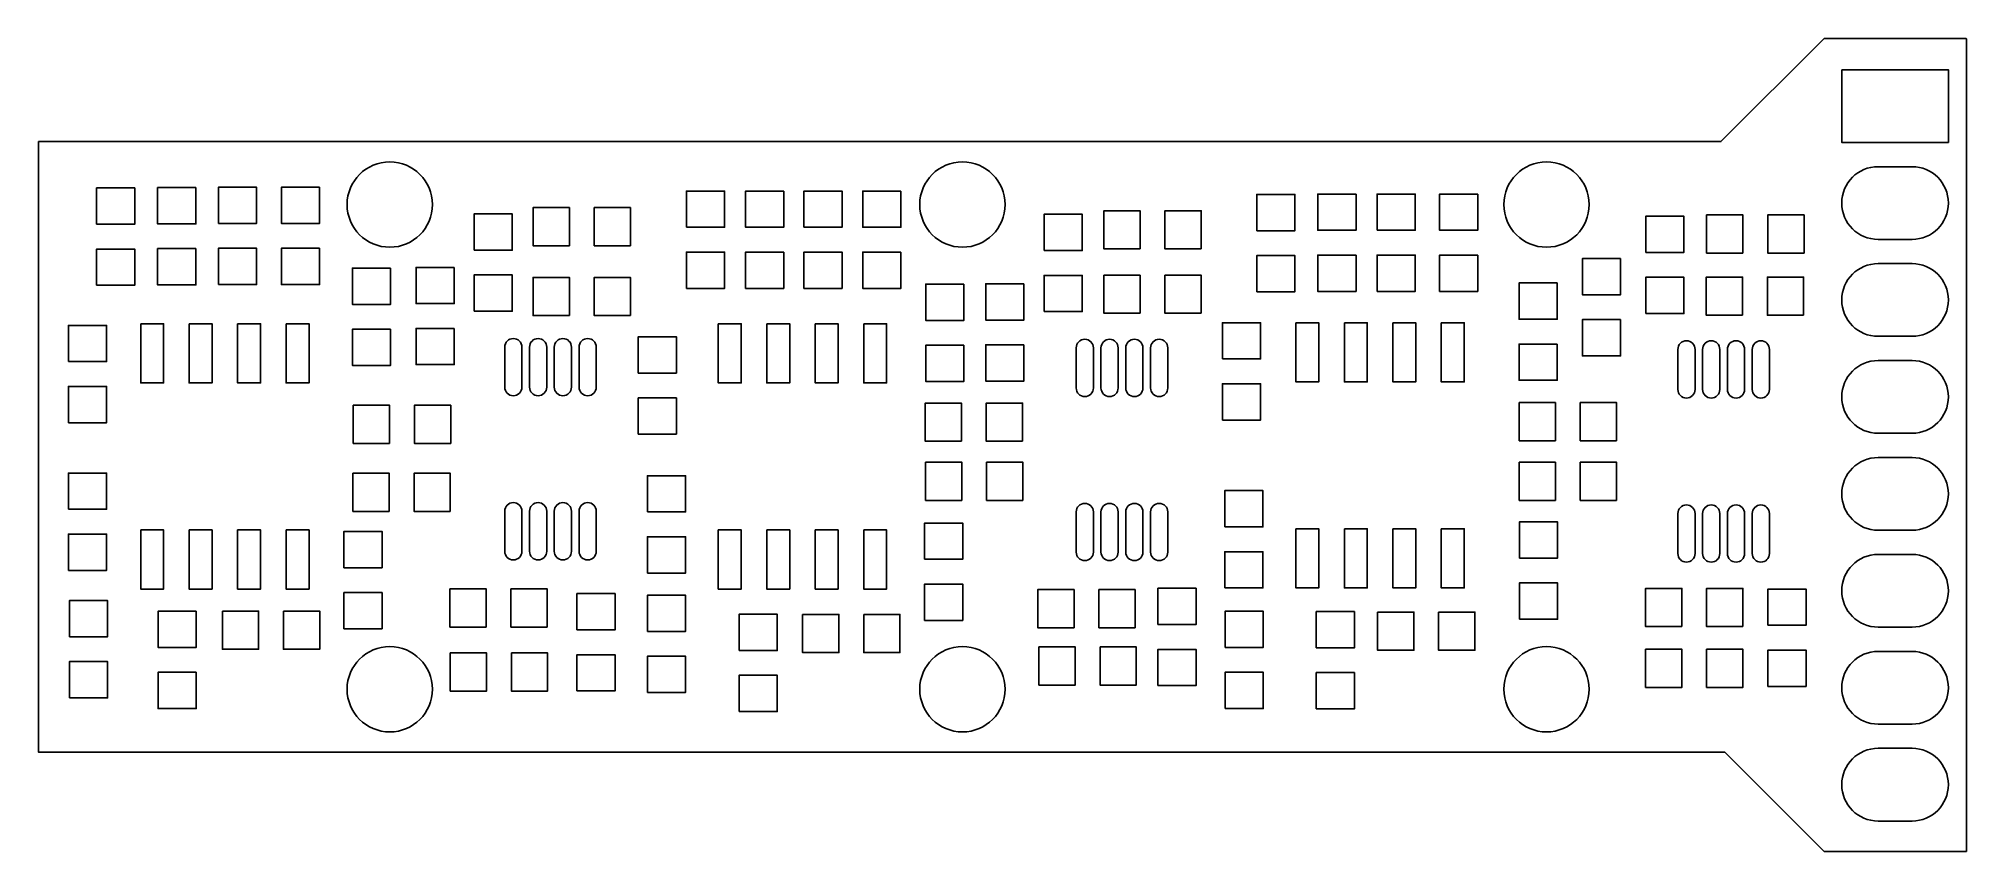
# Model space of a CAD drawing. Extents: x -50.5 to 0, y -18.6 to 2.7.
import ezdxf

# ---------------------------------------------------------------- set-up
doc = ezdxf.new("R2010")
doc.units = 0
doc.layers.add('BG_DESIGN_OUTLINE', color=85, linetype='CONTINUOUS')
doc.layers.add('PIN_TOP', color=80, linetype='CONTINUOUS')

msp = doc.modelspace()

# ---------------------------------------------------------------- linework, layer by layer
at = {"layer": 'BG_DESIGN_OUTLINE'}
msp.add_lwpolyline([(0, -11.02), (0, 0), (0, 2.69), (-0.01, 2.7), (-3.73, 2.7), (-6.43, 0), (-25, 0), (-35.5, 0), (-50.5, 0), (-50.5, -16), (-35.5, -16), (-6.33, -16), (-3.73, -18.6), (0, -18.6), (0, -16)], close=True, dxfattribs=at)
at = {"layer": 'PIN_TOP'}
for points in [[(-3.267, 1.8825), (-0.473, 1.8825), (-0.473, -0.0225), (-3.267, -0.0225)], [(-48.98, -2.165), (-48.98, -1.215), (-47.98, -1.215), (-47.98, -2.165)], [(-46.38, -1.205), (-46.38, -2.155), (-47.38, -2.155), (-47.38, -1.205)], [(-45.79, -2.145), (-45.79, -1.195), (-44.79, -1.195), (-44.79, -2.145)], [(-43.14, -1.195), (-43.14, -2.145), (-44.14, -2.145), (-44.14, -1.195)], [(-33.53, -2.245), (-33.53, -1.295), (-32.53, -1.295), (-32.53, -2.245)], [(-30.98, -1.295), (-30.98, -2.245), (-31.98, -2.245), (-31.98, -1.295)], [(-30.45, -2.245), (-30.45, -1.295), (-29.45, -1.295), (-29.45, -2.245)], [(-27.91, -1.295), (-27.91, -2.245), (-28.91, -2.245), (-28.91, -1.295)], [(-18.59, -2.335), (-18.59, -1.385), (-17.59, -1.385), (-17.59, -2.335)], [(-15.99, -1.375), (-15.99, -2.325), (-16.99, -2.325), (-16.99, -1.375)], [(-15.44, -2.325), (-15.44, -1.375), (-14.44, -1.375), (-14.44, -2.325)], [(-12.8, -1.375), (-12.8, -2.325), (-13.8, -2.325), (-13.8, -1.375)], [(-39.09, -2.845), (-39.09, -1.895), (-38.09, -1.895), (-38.09, -2.845)], [(-36.595, -2.73), (-37.545, -2.73), (-37.545, -1.73), (-36.595, -1.73)], [(-34.995, -2.73), (-35.945, -2.73), (-35.945, -1.73), (-34.995, -1.73)], [(-24.16, -2.855), (-24.16, -1.905), (-23.16, -1.905), (-23.16, -2.855)], [(-21.645, -2.81), (-22.595, -2.81), (-22.595, -1.81), (-21.645, -1.81)], [(-20.045, -2.81), (-20.995, -2.81), (-20.995, -1.81), (-20.045, -1.81)], [(-8.4, -2.905), (-8.4, -1.955), (-7.4, -1.955), (-7.4, -2.905)], [(-5.855, -2.92), (-6.805, -2.92), (-6.805, -1.92), (-5.855, -1.92)], [(-4.255, -2.92), (-5.205, -2.92), (-5.205, -1.92), (-4.255, -1.92)], [(-48.98, -3.765), (-48.98, -2.815), (-47.98, -2.815), (-47.98, -3.765)], [(-46.38, -2.805), (-46.38, -3.755), (-47.38, -3.755), (-47.38, -2.805)], [(-45.79, -3.745), (-45.79, -2.795), (-44.79, -2.795), (-44.79, -3.745)], [(-43.14, -2.795), (-43.14, -3.745), (-44.14, -3.745), (-44.14, -2.795)], [(-33.53, -3.845), (-33.53, -2.895), (-32.53, -2.895), (-32.53, -3.845)], [(-30.98, -2.895), (-30.98, -3.845), (-31.98, -3.845), (-31.98, -2.895)], [(-30.45, -3.845), (-30.45, -2.895), (-29.45, -2.895), (-29.45, -3.845)], [(-27.91, -2.895), (-27.91, -3.845), (-28.91, -3.845), (-28.91, -2.895)], [(-18.59, -3.935), (-18.59, -2.985), (-17.59, -2.985), (-17.59, -3.935)], [(-15.99, -2.975), (-15.99, -3.925), (-16.99, -3.925), (-16.99, -2.975)], [(-15.44, -3.925), (-15.44, -2.975), (-14.44, -2.975), (-14.44, -3.925)], [(-12.8, -2.975), (-12.8, -3.925), (-13.8, -3.925), (-13.8, -2.975)], [(-41.28, -3.315), (-41.28, -4.265), (-42.28, -4.265), (-42.28, -3.315)], [(-39.61, -3.295), (-39.61, -4.245), (-40.61, -4.245), (-40.61, -3.295)], [(-39.09, -4.445), (-39.09, -3.495), (-38.09, -3.495), (-38.09, -4.445)], [(-24.16, -4.455), (-24.16, -3.505), (-23.16, -3.505), (-23.16, -4.455)], [(-21.645, -4.5), (-22.595, -4.5), (-22.595, -3.5), (-21.645, -3.5)], [(-20.045, -4.5), (-20.995, -4.5), (-20.995, -3.5), (-20.045, -3.5)], [(-9.06, -3.065), (-9.06, -4.015), (-10.06, -4.015), (-10.06, -3.065)], [(-36.595, -4.56), (-37.545, -4.56), (-37.545, -3.56), (-36.595, -3.56)], [(-34.995, -4.56), (-35.945, -4.56), (-35.945, -3.56), (-34.995, -3.56)], [(-26.26, -3.735), (-26.26, -4.685), (-27.26, -4.685), (-27.26, -3.735)], [(-24.69, -3.725), (-24.69, -4.675), (-25.69, -4.675), (-25.69, -3.725)], [(-10.72, -3.705), (-10.72, -4.655), (-11.72, -4.655), (-11.72, -3.705)], [(-8.4, -4.505), (-8.4, -3.555), (-7.4, -3.555), (-7.4, -4.505)], [(-5.865, -4.55), (-6.815, -4.55), (-6.815, -3.55), (-5.865, -3.55)], [(-4.265, -4.55), (-5.215, -4.55), (-5.215, -3.55), (-4.265, -3.55)], [(-49.72, -5.765), (-49.72, -4.815), (-48.72, -4.815), (-48.72, -5.765)], [(-47.825, -4.775), (-47.225, -4.775), (-47.225, -6.325), (-47.825, -6.325)], [(-46.555, -4.775), (-45.955, -4.775), (-45.955, -6.325), (-46.555, -6.325)], [(-45.285, -4.775), (-44.685, -4.775), (-44.685, -6.325), (-45.285, -6.325)], [(-44.015, -4.775), (-43.415, -4.775), (-43.415, -6.325), (-44.015, -6.325)], [(-41.28, -4.915), (-41.28, -5.865), (-42.28, -5.865), (-42.28, -4.915)], [(-39.61, -4.895), (-39.61, -5.845), (-40.61, -5.845), (-40.61, -4.895)], [(-32.695, -4.775), (-32.095, -4.775), (-32.095, -6.325), (-32.695, -6.325)], [(-31.425, -4.775), (-30.825, -4.775), (-30.825, -6.325), (-31.425, -6.325)], [(-30.155, -4.775), (-29.555, -4.775), (-29.555, -6.325), (-30.155, -6.325)], [(-28.885, -4.775), (-28.285, -4.775), (-28.285, -6.325), (-28.885, -6.325)], [(-19.49, -5.695), (-19.49, -4.745), (-18.49, -4.745), (-18.49, -5.695)], [(-17.565, -4.745), (-16.965, -4.745), (-16.965, -6.295), (-17.565, -6.295)], [(-16.295, -4.745), (-15.695, -4.745), (-15.695, -6.295), (-16.295, -6.295)], [(-15.025, -4.745), (-14.425, -4.745), (-14.425, -6.295), (-15.025, -6.295)], [(-13.755, -4.745), (-13.155, -4.745), (-13.155, -6.295), (-13.755, -6.295)], [(-9.06, -4.665), (-9.06, -5.615), (-10.06, -5.615), (-10.06, -4.665)], [(-34.79, -6.065), (-34.79, -5.115), (-33.79, -5.115), (-33.79, -6.065)], [(-26.26, -5.335), (-26.26, -6.285), (-27.26, -6.285), (-27.26, -5.335)], [(-24.69, -5.325), (-24.69, -6.275), (-25.69, -6.275), (-25.69, -5.325)], [(-10.72, -5.305), (-10.72, -6.255), (-11.72, -6.255), (-11.72, -5.305)], [(-49.72, -7.365), (-49.72, -6.415), (-48.72, -6.415), (-48.72, -7.365)], [(-19.49, -7.295), (-19.49, -6.345), (-18.49, -6.345), (-18.49, -7.295)], [(-41.305, -7.91), (-42.255, -7.91), (-42.255, -6.91), (-41.305, -6.91)], [(-39.705, -7.91), (-40.655, -7.91), (-40.655, -6.91), (-39.705, -6.91)], [(-34.79, -7.665), (-34.79, -6.715), (-33.79, -6.715), (-33.79, -7.665)], [(-26.325, -7.85), (-27.275, -7.85), (-27.275, -6.85), (-26.325, -6.85)], [(-24.725, -7.85), (-25.675, -7.85), (-25.675, -6.85), (-24.725, -6.85)], [(-10.765, -7.84), (-11.715, -7.84), (-11.715, -6.84), (-10.765, -6.84)], [(-9.165, -7.84), (-10.115, -7.84), (-10.115, -6.84), (-9.165, -6.84)], [(-26.315, -9.4), (-27.265, -9.4), (-27.265, -8.4), (-26.315, -8.4)], [(-24.715, -9.4), (-25.665, -9.4), (-25.665, -8.4), (-24.715, -8.4)], [(-10.765, -9.4), (-11.715, -9.4), (-11.715, -8.4), (-10.765, -8.4)], [(-9.165, -9.4), (-10.115, -9.4), (-10.115, -8.4), (-9.165, -8.4)], [(-49.72, -9.635), (-49.72, -8.685), (-48.72, -8.685), (-48.72, -9.635)], [(-41.315, -9.69), (-42.265, -9.69), (-42.265, -8.69), (-41.315, -8.69)], [(-39.715, -9.69), (-40.665, -9.69), (-40.665, -8.69), (-39.715, -8.69)], [(-34.55, -9.705), (-34.55, -8.755), (-33.55, -8.755), (-33.55, -9.705)], [(-19.43, -10.095), (-19.43, -9.145), (-18.43, -9.145), (-18.43, -10.095)], [(-27.29, -10.945), (-27.29, -9.995), (-26.29, -9.995), (-26.29, -10.945)], [(-11.71, -10.915), (-11.71, -9.965), (-10.71, -9.965), (-10.71, -10.915)], [(-49.72, -11.235), (-49.72, -10.285), (-48.72, -10.285), (-48.72, -11.235)], [(-47.825, -10.175), (-47.225, -10.175), (-47.225, -11.725), (-47.825, -11.725)], [(-46.555, -10.175), (-45.955, -10.175), (-45.955, -11.725), (-46.555, -11.725)], [(-45.285, -10.175), (-44.685, -10.175), (-44.685, -11.725), (-45.285, -11.725)], [(-44.015, -10.175), (-43.415, -10.175), (-43.415, -11.725), (-44.015, -11.725)], [(-42.5, -11.165), (-42.5, -10.215), (-41.5, -10.215), (-41.5, -11.165)], [(-34.55, -11.305), (-34.55, -10.355), (-33.55, -10.355), (-33.55, -11.305)], [(-32.695, -10.175), (-32.095, -10.175), (-32.095, -11.725), (-32.695, -11.725)], [(-31.425, -10.175), (-30.825, -10.175), (-30.825, -11.725), (-31.425, -11.725)], [(-30.155, -10.175), (-29.555, -10.175), (-29.555, -11.725), (-30.155, -11.725)], [(-28.885, -10.175), (-28.285, -10.175), (-28.285, -11.725), (-28.885, -11.725)], [(-17.565, -10.145), (-16.965, -10.145), (-16.965, -11.695), (-17.565, -11.695)], [(-16.295, -10.145), (-15.695, -10.145), (-15.695, -11.695), (-16.295, -11.695)], [(-15.025, -10.145), (-14.425, -10.145), (-14.425, -11.695), (-15.025, -11.695)], [(-13.755, -10.145), (-13.155, -10.145), (-13.155, -11.695), (-13.755, -11.695)], [(-19.43, -11.695), (-19.43, -10.745), (-18.43, -10.745), (-18.43, -11.695)], [(-27.29, -12.545), (-27.29, -11.595), (-26.29, -11.595), (-26.29, -12.545)], [(-11.71, -12.515), (-11.71, -11.565), (-10.71, -11.565), (-10.71, -12.515)], [(-49.69, -12.975), (-49.69, -12.025), (-48.69, -12.025), (-48.69, -12.975)], [(-42.5, -12.765), (-42.5, -11.815), (-41.5, -11.815), (-41.5, -12.765)], [(-38.775, -12.72), (-39.725, -12.72), (-39.725, -11.72), (-38.775, -11.72)], [(-37.175, -12.72), (-38.125, -12.72), (-38.125, -11.72), (-37.175, -11.72)], [(-36.4, -12.795), (-36.4, -11.845), (-35.4, -11.845), (-35.4, -12.795)], [(-34.55, -12.835), (-34.55, -11.885), (-33.55, -11.885), (-33.55, -12.835)], [(-23.375, -12.74), (-24.325, -12.74), (-24.325, -11.74), (-23.375, -11.74)], [(-21.775, -12.74), (-22.725, -12.74), (-22.725, -11.74), (-21.775, -11.74)], [(-21.18, -12.655), (-21.18, -11.705), (-20.18, -11.705), (-20.18, -12.655)], [(-7.455, -12.71), (-8.405, -12.71), (-8.405, -11.71), (-7.455, -11.71)], [(-5.855, -12.71), (-6.805, -12.71), (-6.805, -11.71), (-5.855, -11.71)], [(-5.2, -12.675), (-5.2, -11.725), (-4.2, -11.725), (-4.2, -12.675)], [(-46.37, -12.305), (-46.37, -13.255), (-47.37, -13.255), (-47.37, -12.305)], [(-45.685, -12.3), (-44.735, -12.3), (-44.735, -13.3), (-45.685, -13.3)], [(-44.085, -12.3), (-43.135, -12.3), (-43.135, -13.3), (-44.085, -13.3)], [(-32.15, -13.335), (-32.15, -12.385), (-31.15, -12.385), (-31.15, -13.335)], [(-30.485, -12.39), (-29.535, -12.39), (-29.535, -13.39), (-30.485, -13.39)], [(-28.885, -12.39), (-27.935, -12.39), (-27.935, -13.39), (-28.885, -13.39)], [(-19.42, -13.255), (-19.42, -12.305), (-18.42, -12.305), (-18.42, -13.255)], [(-17.03, -13.265), (-17.03, -12.315), (-16.03, -12.315), (-16.03, -13.265)], [(-15.425, -12.33), (-14.475, -12.33), (-14.475, -13.33), (-15.425, -13.33)], [(-13.825, -12.33), (-12.875, -12.33), (-12.875, -13.33), (-13.825, -13.33)], [(-49.69, -14.575), (-49.69, -13.625), (-48.69, -13.625), (-48.69, -14.575)], [(-39.715, -13.4), (-38.765, -13.4), (-38.765, -14.4), (-39.715, -14.4)], [(-38.115, -13.4), (-37.165, -13.4), (-37.165, -14.4), (-38.115, -14.4)], [(-36.4, -14.395), (-36.4, -13.445), (-35.4, -13.445), (-35.4, -14.395)], [(-34.55, -14.435), (-34.55, -13.485), (-33.55, -13.485), (-33.55, -14.435)], [(-24.295, -13.24), (-23.345, -13.24), (-23.345, -14.24), (-24.295, -14.24)], [(-22.695, -13.24), (-21.745, -13.24), (-21.745, -14.24), (-22.695, -14.24)], [(-21.18, -14.255), (-21.18, -13.305), (-20.18, -13.305), (-20.18, -14.255)], [(-8.405, -13.3), (-7.455, -13.3), (-7.455, -14.3), (-8.405, -14.3)], [(-6.805, -13.3), (-5.855, -13.3), (-5.855, -14.3), (-6.805, -14.3)], [(-5.2, -14.275), (-5.2, -13.325), (-4.2, -13.325), (-4.2, -14.275)], [(-46.37, -13.905), (-46.37, -14.855), (-47.37, -14.855), (-47.37, -13.905)], [(-32.15, -14.935), (-32.15, -13.985), (-31.15, -13.985), (-31.15, -14.935)], [(-19.42, -14.855), (-19.42, -13.905), (-18.42, -13.905), (-18.42, -14.855)], [(-17.03, -14.865), (-17.03, -13.915), (-16.03, -13.915), (-16.03, -14.865)]]:
    msp.add_lwpolyline(points, close=True, dxfattribs=at)
for points in [[(-1.4255, -2.5625), (-2.3145, -2.5625, -1), (-2.3145, -0.6575), (-1.4255, -0.6575, -1)], [(-1.4255, -5.1025), (-2.3145, -5.1025, -1), (-2.3145, -3.1975), (-1.4255, -3.1975, -1)], [(-37.84, -5.385), (-37.84, -6.435, -1), (-38.29, -6.435), (-38.29, -5.385, -1)], [(-37.19, -5.385), (-37.19, -6.435, -1), (-37.64, -6.435), (-37.64, -5.385, -1)], [(-36.54, -5.385), (-36.54, -6.435, -1), (-36.99, -6.435), (-36.99, -5.385, -1)], [(-35.89, -5.385), (-35.89, -6.435, -1), (-36.34, -6.435), (-36.34, -5.385, -1)], [(-22.87, -5.405), (-22.87, -6.455, -1), (-23.32, -6.455), (-23.32, -5.405, -1)], [(-22.22, -5.405), (-22.22, -6.455, -1), (-22.67, -6.455), (-22.67, -5.405, -1)], [(-21.57, -5.405), (-21.57, -6.455, -1), (-22.02, -6.455), (-22.02, -5.405, -1)], [(-20.92, -5.405), (-20.92, -6.455, -1), (-21.37, -6.455), (-21.37, -5.405, -1)], [(-7.11, -5.445), (-7.11, -6.495, -1), (-7.56, -6.495), (-7.56, -5.445, -1)], [(-6.46, -5.445), (-6.46, -6.495, -1), (-6.91, -6.495), (-6.91, -5.445, -1)], [(-5.81, -5.445), (-5.81, -6.495, -1), (-6.26, -6.495), (-6.26, -5.445, -1)], [(-5.16, -5.445), (-5.16, -6.495, -1), (-5.61, -6.495), (-5.61, -5.445, -1)], [(-1.4255, -7.6425), (-2.3145, -7.6425, -1), (-2.3145, -5.7375), (-1.4255, -5.7375, -1)], [(-1.4255, -10.1825), (-2.3145, -10.1825, -1), (-2.3145, -8.2775), (-1.4255, -8.2775, -1)], [(-37.84, -9.685), (-37.84, -10.735, -1), (-38.29, -10.735), (-38.29, -9.685, -1)], [(-37.19, -9.685), (-37.19, -10.735, -1), (-37.64, -10.735), (-37.64, -9.685, -1)], [(-36.54, -9.685), (-36.54, -10.735, -1), (-36.99, -10.735), (-36.99, -9.685, -1)], [(-35.89, -9.685), (-35.89, -10.735, -1), (-36.34, -10.735), (-36.34, -9.685, -1)], [(-22.87, -9.705), (-22.87, -10.755, -1), (-23.32, -10.755), (-23.32, -9.705, -1)], [(-22.22, -9.705), (-22.22, -10.755, -1), (-22.67, -10.755), (-22.67, -9.705, -1)], [(-21.57, -9.705), (-21.57, -10.755, -1), (-22.02, -10.755), (-22.02, -9.705, -1)], [(-20.92, -9.705), (-20.92, -10.755, -1), (-21.37, -10.755), (-21.37, -9.705, -1)], [(-7.11, -9.745), (-7.11, -10.795, -1), (-7.56, -10.795), (-7.56, -9.745, -1)], [(-6.46, -9.745), (-6.46, -10.795, -1), (-6.91, -10.795), (-6.91, -9.745, -1)], [(-5.81, -9.745), (-5.81, -10.795, -1), (-6.26, -10.795), (-6.26, -9.745, -1)], [(-5.16, -9.745), (-5.16, -10.795, -1), (-5.61, -10.795), (-5.61, -9.745, -1)], [(-1.4255, -12.7225), (-2.3145, -12.7225, -1), (-2.3145, -10.8175), (-1.4255, -10.8175, -1)], [(-1.4255, -15.2625), (-2.3145, -15.2625, -1), (-2.3145, -13.3575), (-1.4255, -13.3575, -1)], [(-1.4255, -17.8025), (-2.3145, -17.8025, -1), (-2.3145, -15.8975), (-1.4255, -15.8975, -1)]]:
    msp.add_lwpolyline(points, format="xyb", close=True, dxfattribs=at)
for centre in [(-41.3, -1.65), (-26.3, -1.65), (-11, -1.65), (-41.3, -14.35), (-26.3, -14.35), (-11, -14.35)]:
    msp.add_circle(centre, 1.1176, dxfattribs=at)

doc.saveas('drawing.dxf')
